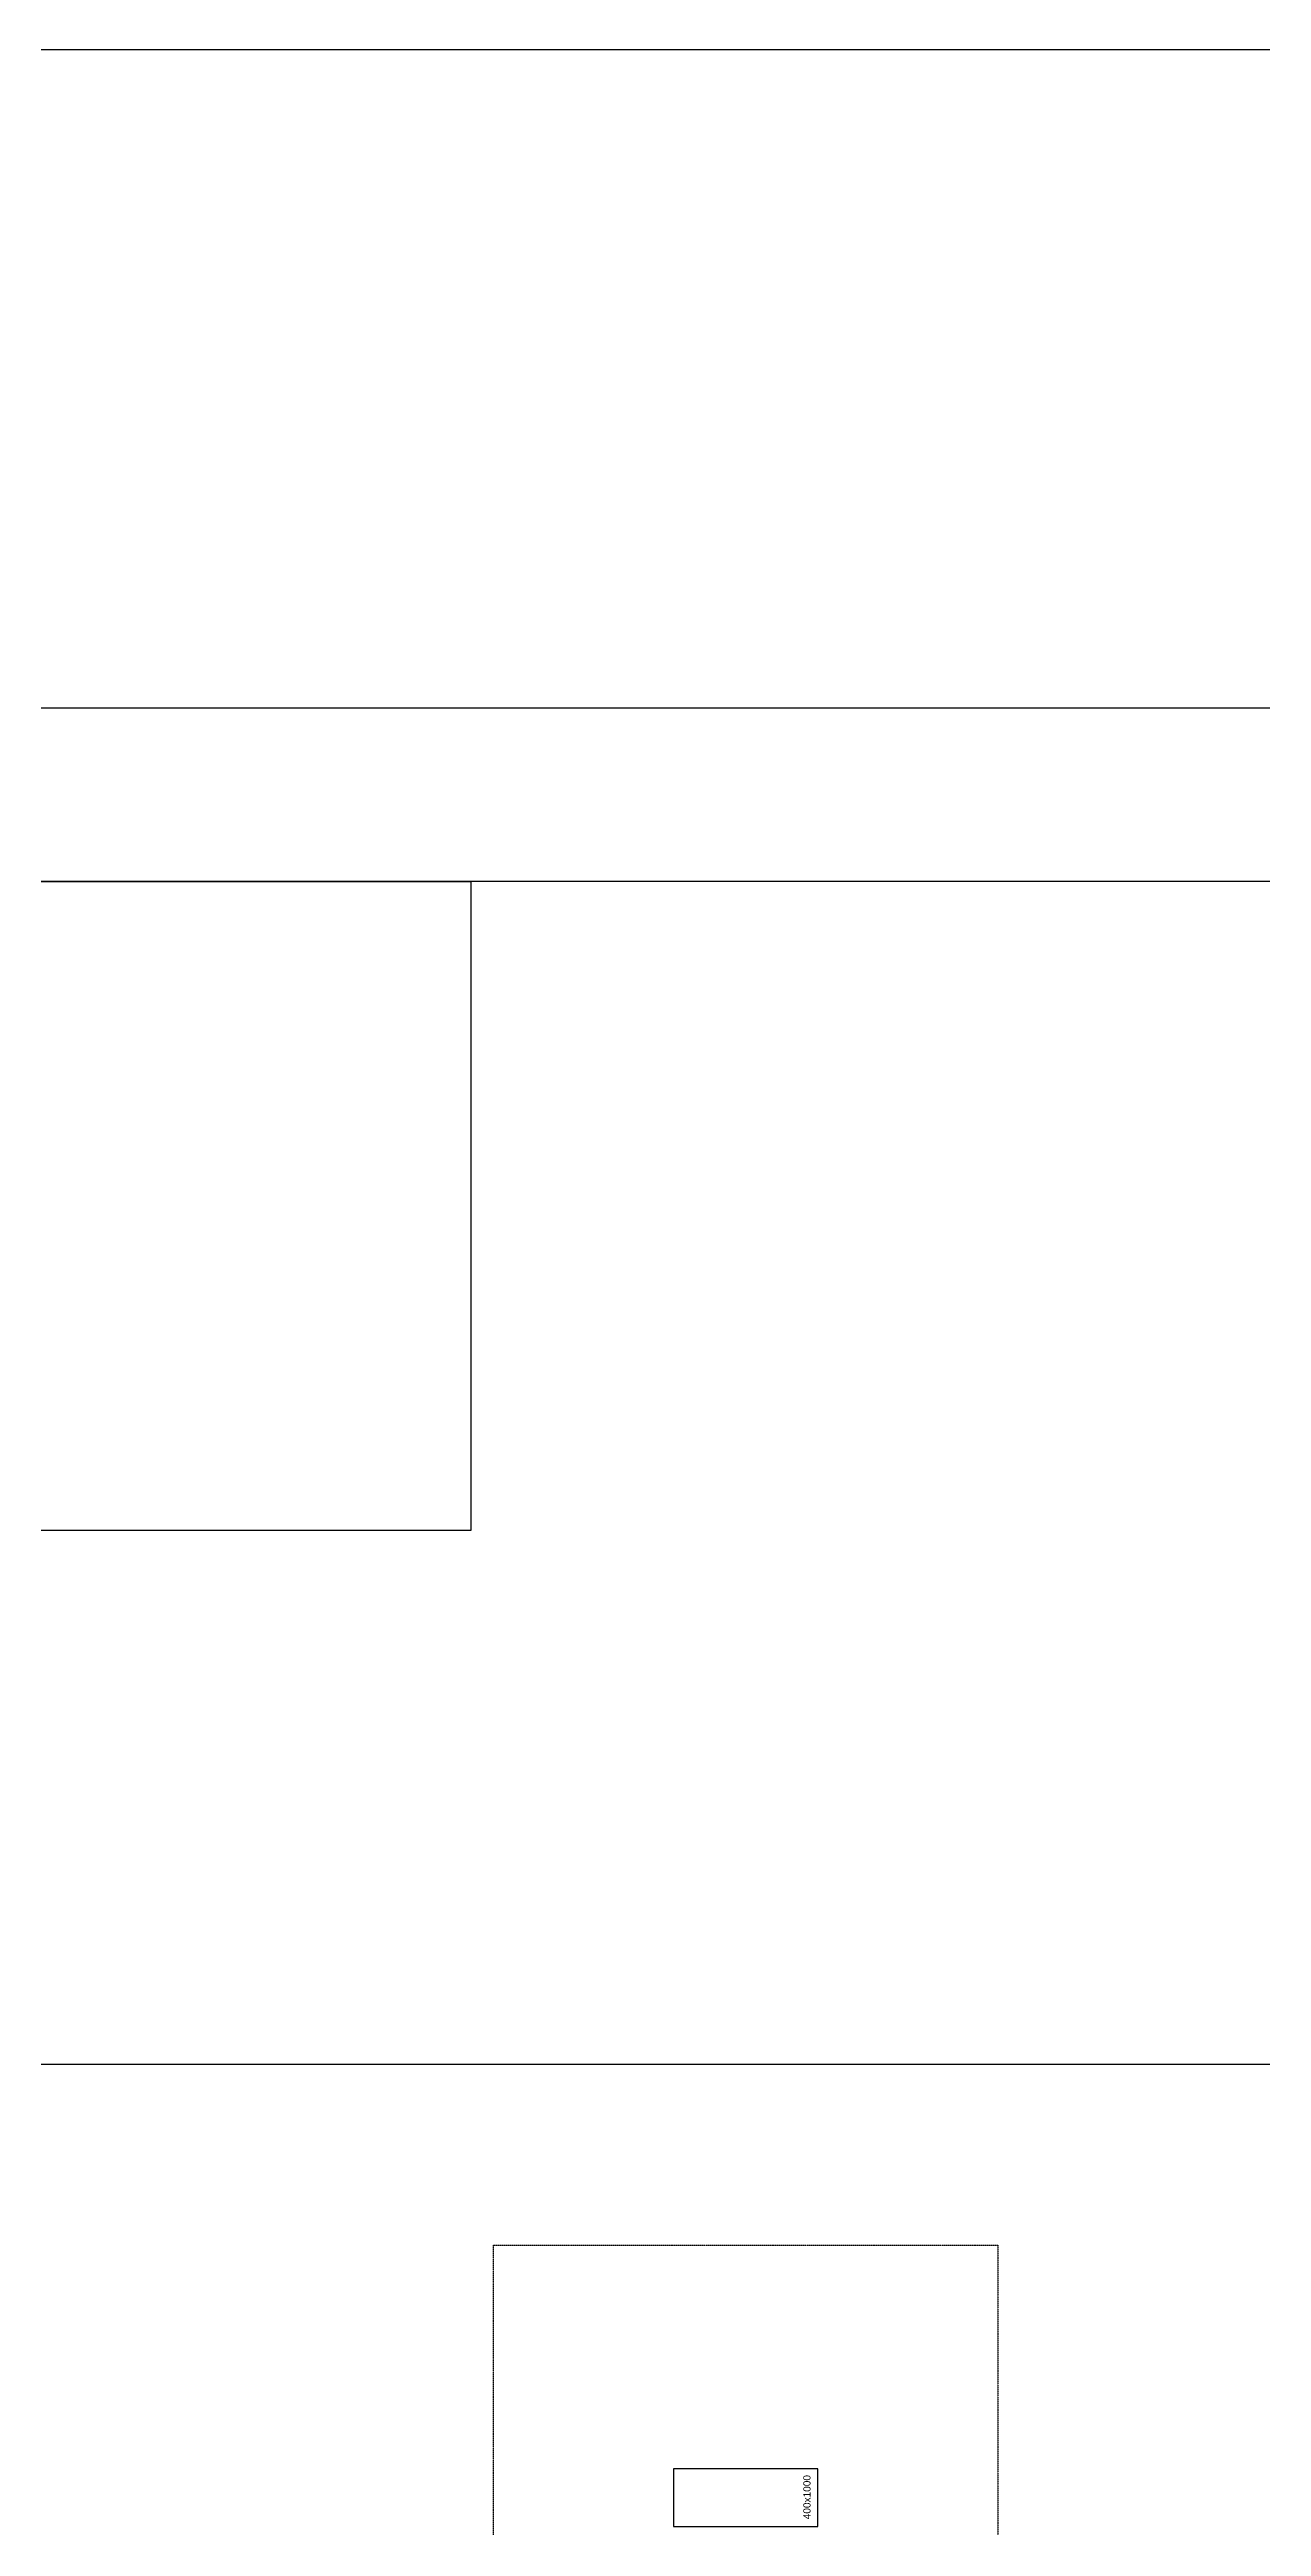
# Model space of a CAD drawing. Header units: millimetres. Extents: x 91591 to 1353697, y 75729 to 160586.
# Drawn here: x 739951 to 748357, y 143415 to 160586 of the extents above; entities that cross this region are included whole.
import ezdxf

# ---------------------------------------------------------------- set-up
doc = ezdxf.new("R2010")
doc.units = ezdxf.units.MM
doc.linetypes.add('HIDDEN', pattern=[0.375, 0.25, -0.125])
for name, color, linetype in [('-S_F', 7, 'Continuous'), ('8', 8, 'Continuous'), ('WALL-1', 2, 'Continuous'), ('XR-지하주차장$0$AA-COL', 2, 'Continuous')]:
    doc.layers.add(name, color=color, linetype=linetype)
doc.layers.add('DEFPOINT', color=142, linetype='Continuous', plot=False)
doc.styles.add('XR-지하주차장$0$Standard', font='arial.ttf')

# ---------------------------------------------------------------- blocks, each defined once
blk = doc.blocks.new('zw$9A02')
blk.add_lwpolyline([(0, -63643), (0, 0), (90000, 0), (90000, -63643)], close=True)
at = {"color": 4}
blk.add_lwpolyline([(3810, -61579), (85731, -61579), (85731, -3425), (3810, -3425)], close=True, dxfattribs=at)
at = {"layer": 'DEFPOINT', "color": 150}
blk.add_lwpolyline([(4710, -56999), (84831, -56999), (84831, -4325), (4710, -4325)], close=True, dxfattribs=at)
blk = doc.blocks.new('zw$D357')
at = {"layer": '-S_F', "linetype": 'HIDDEN', "lineweight": -3}
blk.add_lwpolyline([(-55660, -377), (-52160, -377), (-52160, -3877), (-55660, -3877)], close=True, dxfattribs=at)
blk.add_lwpolyline([(-70457, 878), (0, 878), (0, -57059), (-70457, -57059)], close=True)
at = {"layer": 'XR-지하주차장$0$AA-COL'}
blk.add_lwpolyline([(-53410, -2327), (-53410, -1927), (-54410, -1927), (-54410, -2327)], close=True, dxfattribs=at)
at = {"layer": 'Defpoints', "style": 'XR-지하주차장$0$Standard'}
blk.add_text('400x1000', height=50, rotation=90, dxfattribs=at).set_placement((-53460, -2277))

msp = doc.modelspace()

# ---------------------------------------------------------------- linework, layer by layer
at = {"layer": 'WALL-1', "color": 7, "linetype": 'Continuous'}
msp.add_lwpolyline([(697871.4, 154819.4), (742871.8, 154819.4), (742871.8, 150319.6), (697871.4, 150319.6)], close=True, dxfattribs=at)

# ---------------------------------------------------------------- block references
at = {"xscale": 1.333333333333333, "yscale": 1.333333333333333, "zscale": 1.333333333333333}
msp.add_blockref('zw$9A02', (691590.8, 160586.4), dxfattribs=at)
at = {"layer": '8'}
msp.add_blockref('zw$D357', (798689, 145741.8), dxfattribs=at)

doc.saveas('drawing.dxf')
